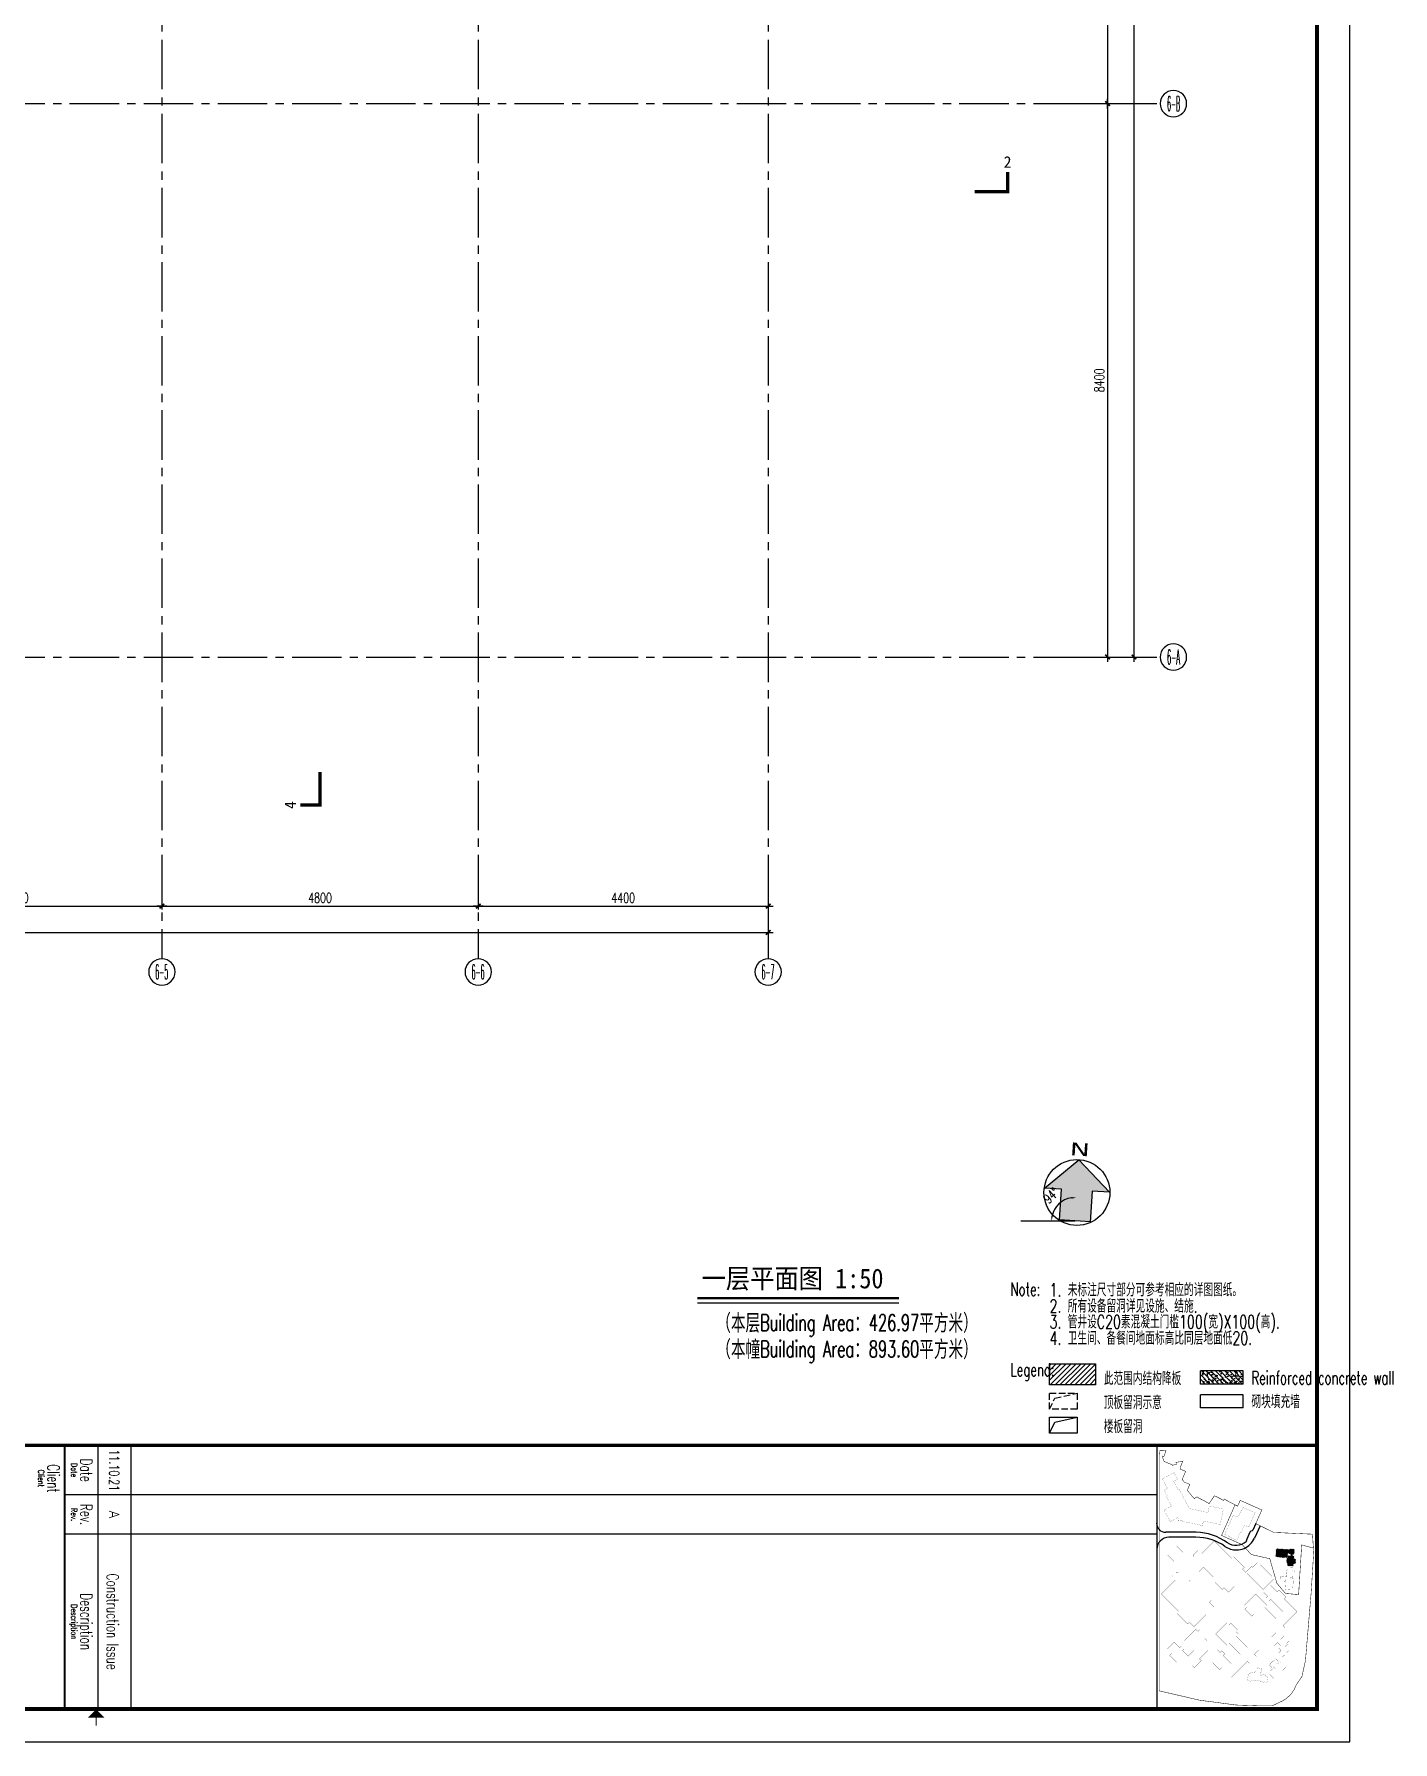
# Model space of a CAD drawing. Extents: x -336292 to -293591, y 7462 to 68263.
# Drawn here: x -314207 to -293591, y 8813 to 34735 of the extents above; entities that cross this region are included whole.
import ezdxf
from ezdxf.enums import TextEntityAlignment as Align

# ---------------------------------------------------------------- set-up
doc = ezdxf.new("R2010")
doc.units = 0
doc.header["$LTSCALE"] = 1000
doc.header["$MEASUREMENT"] = 0
for name, pattern in [('ACAD_ISO08W100', [36, 24, -3, 6, -3]), ('DASH', [0.35, 0.25, -0.1]), ('Plans$0$CENTER2', [1.125, 0.75, -0.125, 0.125, -0.125])]:
    doc.linetypes.add(name, pattern=pattern)
doc.layers.get('0').update_dxf_attribs({"linetype": 'CONTINUOUS'})
doc.layers.get('Defpoints').update_dxf_attribs({"linetype": 'CONTINUOUS'})
for name, color, linetype in [('00000', 7, 'CONTINUOUS'), ('A-AXIS', 3, 'CONTINUOUS'), ('A-AXIS-TEXT', 7, 'CONTINUOUS'), ('A-COLUMN', 1, 'CONTINUOUS'), ('A-COLUMN-hatch', 252, 'CONTINUOUS'), ('A-DIM', 201, 'CONTINUOUS'), ('A-DOTE', 8, 'ACAD_ISO08W100'), ('A-FACADE-hatch', 252, 'CONTINUOUS'), ('A-LINE', 8, 'CONTINUOUS'), ('A-NOTE', 150, 'CONTINUOUS'), ('A-PUB-DIM', 3, 'CONTINUOUS'), ('A-TEXT-CN', 31, 'CONTINUOUS'), ('A-WALL', 2, 'CONTINUOUS'), ('Plans$0$Grid', 9, 'Plans$0$CENTER2'), ('图框', 7, 'CONTINUOUS')]:
    doc.layers.add(name, color=color, linetype=linetype)
doc.styles.add('COMPLEX', font='COMPLEX')
doc.styles.add('DIM_FONT', font='SIMPLEX', dxfattribs={"width": 0.7, "bigfont": 'GBCBIG'})
doc.styles.add('HT', font='simhei.ttf')
doc.styles.add('PRC-B', font='simhei.ttf', dxfattribs={"width": 0.9})
doc.styles.add('PRC-S', font='tjromans.shx', dxfattribs={"width": 0.7, "bigfont": 'tjhztxt.shx'})
doc.styles.add('SP-B', font='verdana.ttf', dxfattribs={"width": 0.9})
doc.styles.add('TKZ1_tjhts.shx', font='tjromant.shx', dxfattribs={"bigfont": 'tjhts.shx'})
doc.styles.add('TKZ2_tjkts.shx', font='tjromant.shx', dxfattribs={"bigfont": 'tjkts.shx'})
doc.styles.add('TONGJI-FONT', font='simplex.shx', dxfattribs={"width": 0.65})
doc.dimstyles.new('DIM100', dxfattribs={"dimscale": 100, "dimtxt": 3, "dimasz": 0.01, "dimexe": 1, "dimexo": 1, "dimgap": 1, "dimtad": 1, "dimdec": 0, "dimtxsty": 'DIM_FONT', "dimblk1": '_DIMX', "dimblk2": '_DIMX', "dimsah": 1, "dimcen": 0.01, "dimclrd": 256, "dimclre": 256, "dimclrt": 7, "dimazin": 3, "dimtfac": 1, "dimtdec": 0, "dimtix": 1, "dimtmove": 2, "dimatfit": 3, "dimldrblk": '_DIMX', "dimfxl": 0, "dimtzin": 5, "dimarcsym": 0})
doc.dimstyles.new('DIMA100', dxfattribs={"dimscale": 100, "dimtxt": 3, "dimasz": 1.5, "dimexe": 1.5, "dimexo": 3, "dimgap": 1, "dimtad": 1, "dimdec": 0, "dimtxsty": 'PRC-S', "dimcen": 0.01, "dimclrd": 256, "dimclre": 256, "dimclrt": 7, "dimazin": 3, "dimtfac": 1, "dimtdec": 0, "dimtix": 1, "dimtmove": 2, "dimatfit": 3, "dimldrblk": '_DIMX', "dimfxl": 0, "dimtzin": 5, "dimarcsym": 0})

# ---------------------------------------------------------------- blocks, each defined once
blk = doc.blocks.new('_DIMX')
blk.add_line((-150, 0), (150, 0))
at = {"const_width": 50}
blk.add_lwpolyline([(-70, -70), (70, 70)], dxfattribs=at)
blk = doc.blocks.new('*D284')
at = {"layer": 'A-PUB-DIM', "lineweight": -2}
for p, q in [((7251, 6000), (7852, 6000)), ((7802, 6000), (7802, -2399)), ((7251, -2400), (7852, -2400))]:
    blk.add_line(p, q, dxfattribs=at)
at = {"layer": 'Defpoints', "color": 0}
for p in [(7201, 6000), (7201, -2400), (7802, -2400)]:
    blk.add_point(p, dxfattribs=at)
at = {"layer": 'A-PUB-DIM', "lineweight": -2, "xscale": 0.5, "yscale": 0.5, "zscale": 0.5}
for p, rotation in [((7802, 6000), 90), ((7802, -2400), 270)]:
    blk.add_blockref('_DIMX', p, dxfattribs=dict(at, rotation=rotation))
at = {"layer": 'A-PUB-DIM', "insert": (7677, 1800), "char_height": 150, "attachment_point": 5, "rotation": 90, "style": 'DIM_FONT'}
blk.add_mtext('\\A1;8400', dxfattribs=at)
blk = doc.blocks.new('*D285')
at = {"layer": 'A-PUB-DIM', "lineweight": -2}
for p, q in [((7251, -2400), (7852, -2400)), ((7802, -2400), (7802, -10799)), ((7251, -10800), (7852, -10800))]:
    blk.add_line(p, q, dxfattribs=at)
at = {"layer": 'Defpoints', "color": 0}
for p in [(7201, -2400), (7201, -10800), (7802, -10800)]:
    blk.add_point(p, dxfattribs=at)
at = {"layer": 'A-PUB-DIM', "lineweight": -2, "xscale": 0.5, "yscale": 0.5, "zscale": 0.5}
for p, rotation in [((7802, -2400), 90), ((7802, -10800), 270)]:
    blk.add_blockref('_DIMX', p, dxfattribs=dict(at, rotation=rotation))
at = {"layer": 'A-PUB-DIM', "insert": (7677, -6600), "char_height": 150, "attachment_point": 5, "rotation": 90, "style": 'DIM_FONT'}
blk.add_mtext('\\A1;8400', dxfattribs=at)
blk = doc.blocks.new('*D286')
at = {"layer": 'A-PUB-DIM', "lineweight": -2}
for p, q in [((6943, 19840), (8252, 19840)), ((8202, 19840), (8202, -10799)), ((6943, -10800), (8252, -10800))]:
    blk.add_line(p, q, dxfattribs=at)
at = {"layer": 'Defpoints', "color": 0}
for p in [(6893, 19840), (6893, -10800), (8202, -10800)]:
    blk.add_point(p, dxfattribs=at)
at = {"layer": 'A-PUB-DIM', "lineweight": -2, "xscale": 0.5, "yscale": 0.5, "zscale": 0.5}
for p, rotation in [((8202, 19840), 90), ((8202, -10800), 270)]:
    blk.add_blockref('_DIMX', p, dxfattribs=dict(at, rotation=rotation))
at = {"layer": 'A-PUB-DIM', "insert": (8077, 4520), "char_height": 150, "attachment_point": 5, "rotation": 90, "style": 'DIM_FONT'}
blk.add_mtext('\\A1;30640', dxfattribs=at)
blk = doc.blocks.new('_AXISO')
blk.add_circle((0, 0), 0.5)
at = {"layer": 'A-AXIS-TEXT', "style": 'COMPLEX', "width": 1.041667}
blk.add_attdef('A', text='', height=0.56, dxfattribs=at).set_placement((-0.25, -0.28), (0.25, -0.28), align=Align.FIT)
blk = doc.blocks.new('*D290')
at = {"layer": 'A-PUB-DIM', "lineweight": -2}
for p, q in [((-10948, -14103), (-10948, -14630)), ((-6548, -14103), (-6548, -14630)), ((-10948, -14580), (-6549, -14580))]:
    blk.add_line(p, q, dxfattribs=at)
at = {"layer": 'Defpoints', "color": 0}
for p in [(-10948, -14053), (-6548, -14053), (-6548, -14580)]:
    blk.add_point(p, dxfattribs=at)
at = {"layer": 'A-PUB-DIM', "lineweight": -2, "xscale": 0.5, "yscale": 0.5, "zscale": 0.5, "rotation": 180}
blk.add_blockref('_DIMX', (-10948, -14580), dxfattribs=at)
at = {"layer": 'A-PUB-DIM', "lineweight": -2, "xscale": 0.5, "yscale": 0.5, "zscale": 0.5}
blk.add_blockref('_DIMX', (-6548, -14580), dxfattribs=at)
at = {"layer": 'A-PUB-DIM', "insert": (-8748, -14455), "char_height": 150, "attachment_point": 5, "style": 'DIM_FONT'}
blk.add_mtext('\\A1;4400', dxfattribs=at)
blk = doc.blocks.new('*D291')
at = {"layer": 'A-PUB-DIM', "lineweight": -2}
for p, q in [((-6548, -14103), (-6548, -14630)), ((-1748, -14103), (-1748, -14630)), ((-6548, -14580), (-1749, -14580))]:
    blk.add_line(p, q, dxfattribs=at)
at = {"layer": 'Defpoints', "color": 0}
for p in [(-6548, -14053), (-1748, -14053), (-1748, -14580)]:
    blk.add_point(p, dxfattribs=at)
at = {"layer": 'A-PUB-DIM', "lineweight": -2, "xscale": 0.5, "yscale": 0.5, "zscale": 0.5, "rotation": 180}
blk.add_blockref('_DIMX', (-6548, -14580), dxfattribs=at)
at = {"layer": 'A-PUB-DIM', "lineweight": -2, "xscale": 0.5, "yscale": 0.5, "zscale": 0.5}
blk.add_blockref('_DIMX', (-1748, -14580), dxfattribs=at)
at = {"layer": 'A-PUB-DIM', "insert": (-4148, -14455), "char_height": 150, "attachment_point": 5, "style": 'DIM_FONT'}
blk.add_mtext('\\A1;4800', dxfattribs=at)
blk = doc.blocks.new('*D292')
at = {"layer": 'A-PUB-DIM', "lineweight": -2}
for p, q in [((-1748, -14103), (-1748, -14630)), ((2652, -14103), (2652, -14630)), ((-1748, -14580), (2651, -14580))]:
    blk.add_line(p, q, dxfattribs=at)
at = {"layer": 'Defpoints', "color": 0}
for p in [(-1748, -14053), (2652, -14053), (2652, -14580)]:
    blk.add_point(p, dxfattribs=at)
at = {"layer": 'A-PUB-DIM', "lineweight": -2, "xscale": 0.5, "yscale": 0.5, "zscale": 0.5, "rotation": 180}
blk.add_blockref('_DIMX', (-1748, -14580), dxfattribs=at)
at = {"layer": 'A-PUB-DIM', "lineweight": -2, "xscale": 0.5, "yscale": 0.5, "zscale": 0.5}
blk.add_blockref('_DIMX', (2652, -14580), dxfattribs=at)
at = {"layer": 'A-PUB-DIM', "insert": (452, -14455), "char_height": 150, "attachment_point": 5, "style": 'DIM_FONT'}
blk.add_mtext('\\A1;4400', dxfattribs=at)
blk = doc.blocks.new('*D293')
at = {"layer": 'A-PUB-DIM', "lineweight": -2}
for p, q in [((-22498, -13878), (-22498, -15030)), ((2652, -13878), (2652, -15030)), ((-22498, -14980), (2651, -14980))]:
    blk.add_line(p, q, dxfattribs=at)
at = {"layer": 'Defpoints', "color": 0}
for p in [(-22498, -13828), (2652, -13828), (2652, -14980)]:
    blk.add_point(p, dxfattribs=at)
at = {"layer": 'A-PUB-DIM', "lineweight": -2, "xscale": 0.5, "yscale": 0.5, "zscale": 0.5, "rotation": 180}
blk.add_blockref('_DIMX', (-22498, -14980), dxfattribs=at)
at = {"layer": 'A-PUB-DIM', "lineweight": -2, "xscale": 0.5, "yscale": 0.5, "zscale": 0.5}
blk.add_blockref('_DIMX', (2652, -14980), dxfattribs=at)
at = {"layer": 'A-PUB-DIM', "insert": (-9923, -14855), "char_height": 150, "attachment_point": 5, "style": 'DIM_FONT'}
blk.add_mtext('\\A1;25150', dxfattribs=at)
blk = doc.blocks.new('$plan$00000483')
at = {"layer": 'A-NOTE'}
blk.add_hatch(color=252, dxfattribs=at).paths.add_polyline_path([(-2, 907), (-899, 63), (-434, 63), (-434, -789), (416, -789), (416, 63), (901, 63)])
at = {"linetype": 'Continuous'}
blk.add_line((422, -789), (-435, -789), dxfattribs=at)
at = {"layer": 'A-NOTE'}
for p, q in [((-899, 63), (-2, 907)), ((-2, 907), (901, 63)), ((-434, 63), (-899, 63)), ((-434, -794), (-434, 63)), ((416, 63), (416, -794)), ((901, 63), (416, 63))]:
    blk.add_line(p, q, dxfattribs=at)
blk.add_circle((0, 0), 910, dxfattribs=at)
at = {"layer": 'A-NOTE', "style": 'SP-B', "width": 1.5}
blk.add_text('N', height=357, dxfattribs=at).set_placement((4, 1194), align=Align.MIDDLE)
blk = doc.blocks.new('*D103')
at = {"layer": 'A-DIM', "lineweight": -2}
blk.add_arc((-298416, 16720), 354, 98.3085, 167.8548, dxfattribs=at)
at = {"layer": 'A-DIM'}
for points in [[(-298467, 17083), (-298466, 17058), (-298392, 17073)], [(-298750, 16793), (-298775, 16796), (-298770, 16720)]]:
    blk.add_solid(points, dxfattribs=at)
at = {"layer": 'Defpoints', "color": 0}
for p in [(-298225, 19568), (-298579, 17034), (-299238, 16720), (-298416, 16720), (-298416, 16720)]:
    blk.add_point(p, dxfattribs=at)
at = {"layer": 'A-DIM', "insert": (-298777, 17106), "char_height": 150, "attachment_point": 5, "rotation": 43.0817, "style": 'PRC-S'}
blk.add_mtext('\\A1;94°', dxfattribs=at)
blk = doc.blocks.new('TJAD_TK_A0')
at = {"layer": '00000', "color": 2}
for p, q in [((2095.74, 370.72), (2097.75, 369.81)), ((2096.39, 372.04), (2100.2, 370.33)), ((2097.94, 369.61), (2098.09, 369.23)), ((2098.38, 368.93), (2100.42, 368.01)), ((2098.38, 352.67), (2098.38, 343.42)), ((2099.88, 352.53), (2099.91, 344.35))]:
    blk.add_line(p, q, dxfattribs=at)
at = {"layer": '00000'}
blk.add_lwpolyline([(2072, 340.66), (2152, 340.66), (2152, 389.3), (2072, 389.3)], close=True, dxfattribs=at)
at = {"layer": '00000', "linetype": 'DASH', "ltscale": 0.5, "const_width": 0.148, "flags": 128}
for points in [[(2098.95, 387.95), (2098.95, 387.95), (2098.42, 376.16), (2095.74, 370.72), (2091.6, 372.58), (2088.7, 366.02), (2090.44, 365.22), (2088.9, 362.22), (2088.86, 362.24), (2088.3, 361.18), (2088.72, 360.95), (2088.57, 360.64), (2088.52, 360.66), (2088.28, 360.19), (2087.74, 359.13), (2087.34, 358.28), (2087.29, 358.17), (2087.67, 357.92), (2088.01, 357.7), (2089.67, 356.57), (2088.87, 355.2), (2088.89, 355.2), (2088.18, 353.84), (2087.9, 353.27), (2087.73, 352.98), (2087.63, 352.95), (2087.9, 352.35), (2088.21, 352.18), (2087.96, 351.95), (2087.28, 351.28), (2085.6, 349.94), (2085.56, 349.99), (2084.77, 350.31), (2084.35, 350.49), (2083.83, 350.7), (2083.66, 350.3), (2083.15, 349.02), (2082.31, 348.41), (2081.25, 348.85), (2081.13, 348.92), (2080.36, 349.24), (2079.89, 349.45), (2079.64, 348.88), (2079.28, 347.95), (2078.61, 347.89), (2077.92, 348.13), (2076.76, 348.62), (2076.96, 347.62), (2077.18, 346.53), (2077.77, 346.62), (2077.92, 345.88), (2078.07, 345.41), (2077.87, 345.36), (2077.07, 343.4), (2076.98, 343.19), (2076.89, 342.99), (2076.78, 342.84), (2076.57, 342.74), (2075.43, 342.41), (2075.25, 342.4), (2075.3, 342.58), (2075.43, 342.81), (2074.96, 343), (2073.67, 343.48), (2073.56, 343.21), (2073.63, 341.56), (2074.4, 341.47), (2075.16, 341.41), (2075.93, 341.4), (2090.81, 341.4), (2146.51, 341.4), (2149.35, 353.68), (2150.82, 364.77), (2150.89, 366.69), (2150.95, 368.6), (2151.02, 370.52), (2151.09, 372.44), (2151.05, 375.6), (2150.72, 376.44), (2149.55, 378.92), (2148.77, 380.1), (2147.5, 381.45), (2146.12, 382.37), (2144.65, 383.06), (2142.2, 384.74), (2137.28, 385.82), (2116.63, 387.55), (2104.47, 388.31), (2104.47, 388.31)], [(2090.05, 364.45), (2099.34, 360.34), (2102.1, 366.56), (2105.13, 369.38), (2105.13, 369.38), (2105.13, 369.38), (2106.41, 374.99), (2106.41, 374.99), (2106.41, 374.99), (2106.41, 374.99), (2113.83, 377.14), (2113.83, 377.14), (2116.96, 379.74), (2117.28, 383.74), (2117.28, 383.74), (2102.22, 384.67), (2102.22, 384.67), (2103.17, 388.22), (2104.46, 388.31)]]:
    blk.add_lwpolyline(points, dxfattribs=at)
at = {"layer": '00000', "linetype": 'DASH', "ltscale": 30, "const_width": 0.148, "flags": 128}
blk.add_lwpolyline([(2103.17, 388.22), (2098.95, 387.95)], dxfattribs=at)
at = {"layer": '00000', "const_width": 0.0369}
for points in [[(2103.41, 377.12), (2103.75, 377.1), (2103.74, 376.97), (2105.76, 376.84), (2105.83, 377.87), (2105.94, 377.87), (2106.03, 379.3), (2105.92, 379.31), (2105.98, 380.34), (2104.74, 380.42), (2104.77, 381), (2104.92, 380.99), (2104.95, 381.4), (2105.6, 381.36), (2105.55, 380.54), (2106.36, 380.49), (2106.34, 380.23), (2107.67, 380.15), (2107.68, 380.41), (2108.49, 380.36), (2108.6, 382.09), (2107.79, 382.14), (2107.83, 382.73), (2106.5, 382.81), (2106.47, 382.22), (2105.66, 382.27), (2105.63, 381.86), (2104.98, 381.9), (2105, 382.31), (2103.53, 382.4), (2103.45, 381.08), (2103.68, 381.06)], [(2109.09, 380.32), (2109.9, 380.27), (2109.88, 380.01), (2111.21, 379.93), (2111.23, 380.19), (2111.92, 380.14), (2111.89, 379.68), (2111.75, 379.69), (2111.67, 378.37), (2111.79, 378.36), (2113.14, 378.28), (2113.22, 379.6), (2112.53, 379.64), (2112.54, 379.79), (2115.64, 379.6), (2115.66, 379.91), (2115.79, 379.9), (2115.92, 381.93), (2114.89, 381.99), (2114.89, 382.11), (2113.46, 382.2), (2113.45, 382.08), (2112.42, 382.15), (2112.37, 381.36), (2112.11, 381.38), (2112.14, 381.87), (2111.33, 381.92), (2111.37, 382.51), (2110.05, 382.59), (2110.01, 382), (2109.2, 382.05)], [(2114.52, 375.27), (2116.63, 373.16), (2117.82, 374.35), (2118.31, 373.86), (2119.23, 374.78), (2118.74, 375.26), (2122.5, 379.03), (2124.62, 376.9), (2121.2, 373.47), (2120.54, 374.12), (2117.13, 370.71), (2120.54, 367.29), (2121.2, 367.94), (2121.72, 367.42), (2123.83, 369.53), (2123.31, 370.06), (2123.96, 370.71), (2123.31, 371.36), (2126.74, 374.79), (2128.04, 373.48), (2130.15, 375.6), (2128.85, 376.9), (2129.43, 377.48), (2127.32, 379.59), (2126.74, 379.01), (2122.5, 383.25), (2118.59, 379.34), (2118.01, 379.92), (2115.9, 377.81), (2116.48, 377.23)], [(2129.9, 379.28), (2130.86, 378.33), (2131.12, 378.59), (2131.78, 377.93), (2131.93, 378.08), (2132.14, 377.87), (2132.59, 378.32), (2132.71, 378.2), (2131.85, 377.33), (2132.79, 376.4), (2133.03, 376.63), (2133.81, 377.41), (2133.53, 377.69), (2134.18, 378.35), (2134.38, 378.15), (2134.47, 378.24), (2135.04, 377.67), (2136.2, 378.83), (2135.63, 379.4), (2135.72, 379.49), (2134.95, 380.26), (2134.86, 380.17), (2134.29, 380.74), (2133.12, 379.58), (2132.33, 380.38), (2132.07, 380.12), (2131.4, 380.78)], [(2102.56, 346.74), (2105.29, 344.02), (2107.18, 345.91), (2106.66, 346.43), (2107.26, 347.04), (2108.57, 345.72), (2108.87, 346.02), (2109.07, 345.83), (2110.48, 347.24), (2110.48, 346.55), (2111.77, 345.27), (2112.84, 346.34), (2117.11, 342.07), (2122.41, 347.37), (2122.98, 346.8), (2126.22, 350.05), (2125.65, 350.61), (2127.04, 352), (2121.02, 358.03), (2119.63, 356.64), (2119.06, 357.21), (2115.82, 353.96), (2116.27, 353.51), (2113.26, 350.5), (2108.97, 354.87), (2111.94, 357.84), (2112.51, 357.27), (2115.75, 360.52), (2115.18, 361.08), (2116.57, 362.47), (2110.97, 368.08), (2110.9, 368.14), (2112.97, 370.21), (2115.75, 373), (2112.6, 376.15), (2111.79, 375.34), (2111.61, 375.52), (2108.24, 372.16), (2108.42, 371.98), (2107.62, 371.17), (2109, 369.79), (2108.71, 369.5), (2110.55, 367.66), (2109.58, 366.69), (2109.01, 367.26), (2105.76, 364.01), (2106.33, 363.44), (2101.03, 358.14), (2104.89, 354.28), (2103.82, 353.22), (2105.1, 351.94), (2105.79, 351.94), (2104.38, 350.52), (2104.57, 350.33), (2104.27, 350.03), (2105.58, 348.72), (2104.98, 348.11), (2104.45, 348.63)], [(2139.76, 372.61), (2139.52, 371.31), (2140.22, 371.18), (2140.16, 370.85), (2140.92, 370.71), (2140.84, 370.27), (2141.12, 370.22), (2140.94, 369.27), (2141.23, 369.22), (2141.16, 368.84), (2141.34, 368.81), (2141.3, 368.56), (2143.38, 368.17), (2143.63, 369.49), (2143.36, 369.54), (2143.53, 370.47), (2143.26, 370.52), (2143.58, 372.28), (2143.71, 372.25), (2143.91, 373.32), (2143.78, 373.35), (2143.93, 374.14), (2142.32, 374.44), (2142.17, 373.65), (2141.59, 373.75), (2141.39, 372.68), (2141.97, 372.58), (2141.87, 372.03), (2141.04, 372.19), (2141.07, 372.37)], [(2090.84, 366.87), (2091.71, 366.48), (2091.67, 366.38), (2093.69, 365.47), (2093.59, 365.26), (2093.73, 365.2), (2093.15, 363.92), (2099, 361.31), (2099.67, 362.81), (2099.83, 362.73), (2100.83, 364.97), (2098.37, 366.07), (2098.47, 366.29), (2096.2, 367.3), (2096.78, 368.62), (2092.47, 370.54)], [(2125.84, 362), (2129.25, 358.58), (2132.67, 362), (2132.02, 362.65), (2135.45, 366.08), (2138.22, 363.3), (2135.77, 360.84), (2135.28, 361.33), (2134.36, 360.42), (2134.85, 359.93), (2133.99, 359.06), (2136.1, 356.95), (2137.4, 358.25), (2137.98, 357.67), (2140.1, 359.79), (2139.52, 360.37), (2142.45, 363.3), (2137.56, 368.19), (2138.14, 368.77), (2136.03, 370.88), (2135.45, 370.3), (2134.14, 371.61), (2132.03, 369.49), (2133.33, 368.19), (2129.91, 364.76), (2129.25, 365.41), (2128.6, 364.76), (2128.08, 365.28), (2125.97, 363.17), (2126.49, 362.65)], [(2127.83, 352.5), (2131.25, 349.09), (2134.18, 352.02), (2135.98, 350.22), (2134.27, 348.51), (2133.8, 348.97), (2132.94, 348.11), (2133.41, 347.65), (2131.74, 345.99), (2133.85, 343.87), (2135.15, 345.18), (2135.74, 344.6), (2137.85, 346.71), (2137.27, 347.29), (2140.21, 350.22), (2138.9, 351.53), (2139.48, 352.11), (2137.37, 354.22), (2136.79, 353.64), (2134.18, 356.25), (2132.55, 354.62), (2131.25, 355.92), (2130.6, 355.27), (2130.07, 355.79), (2127.96, 353.68), (2128.48, 353.16)]]:
    blk.add_lwpolyline(points, close=True, dxfattribs=at)
blk.add_lwpolyline([(2138.13, 377.77), (2137.93, 377.57), (2138.24, 377.27), (2138.04, 377.07), (2137.54, 377.57), (2136.78, 376.81), (2137.53, 376.07), (2137.44, 375.97), (2138.38, 375.04), (2138.47, 375.13), (2138.71, 374.89), (2139.46, 375.65), (2139.23, 375.88), (2139.32, 375.97), (2139.21, 376.09), (2139.81, 376.69), (2140.18, 376.31), (2139.76, 375.9), (2140.53, 375.13), (2140.95, 375.54), (2141.52, 374.97), (2142.68, 376.13), (2142.11, 376.7), (2142.23, 376.82), (2141.46, 377.59), (2141.34, 377.47), (2140.08, 378.74), (2140.27, 378.93), (2139.32, 379.89), (2137.82, 378.39), (2138, 378.21), (2137.85, 378.06), (2138.13, 377.77)], dxfattribs=at)
at = {"layer": '00000', "color": 2}
blk.add_lwpolyline([(2100.63, 367.97), (2100.91, 367.96)], dxfattribs=at)
at = {"layer": '00000'}
blk.add_lwpolyline([(2093.96, 347.05, 0.0369, 0.0369, 0), (2094.37, 347.26, 0.0369, 0.0369, 0), (2094.91, 347.15, 0.0369, 0.0369, 0), (2094.82, 347.78, 0.0369, 0.0369, 0), (2094.71, 347.8, 0.0369, 0.0369, 0), (2094.83, 348.4, 0.0369, 0.0369, 0), (2094.95, 348.38, 0.0369, 0.0369, 0), (2095.28, 348.92, 0.0369, 0.0369, 0), (2095.15, 348.95, 0.0369, 0.0369, 0), (2096.34, 354.55, 0.0369, 0.0369, 0), (2094.96, 354.85, 0.0369, 0.0369, 0), (2096.04, 359.92, 0.0369, 0.0369, 0), (2091.3, 360.92, 0.0369, 0.0369, 0), (2090.39, 356.65, 0.0369, 0.0369, 0), (2092.37, 356.23, 0.0369, 0.0369, 0), (2091.18, 350.6, 0.0369, 0.0369, 0), (2085.39, 347.52, 0.0369, 0.0369, 0), (2085.55, 347.23, 0.0369, 0.0369, 0), (2082.9, 345.82, 0.0369, 0.0369, 0), (2082.27, 346.99, 0.0369, 0.0369, 0), (2080.29, 345.94, 0.0369, 0.0369, 0), (2082.17, 342.39, 0.0369, 0.0369, 0), (2085.07, 343.94, 0.0369, 0.0369, 0), (2085.58, 342.97, 0.0369, 0.0369, 0), (2087.32, 343.89, 0.0369, 0.0369, 0), (2087.48, 343.6, 0.0369, 0.0369, 0), (2090.43, 345.17, 0.0377, 0.0377, 0), (2091.63, 342.92, 0.0377, 0.0377, 0), (2095.15, 344.8, 0.0377, 0.0377, 0), (2093.96, 347.05, 0.0377, 0.0377, 0)], format="xyseb", dxfattribs=at)
at = {"layer": '00000', "color": 2}
for centre, radius, start, end in [((2097.6, 369.47), 0.37, 20.9944, 65.9049), ((2098.6, 369.43), 0.553, 200.9712, 245.9712), ((2097.85, 364.98), 5.84, 22.2752, 66.3255), ((2100.65, 368.52), 0.553, 245.9712, 269.3647), ((2100.88, 367.59), 0.374, 38.9972, 93.3988), ((2097.68, 364.73), 4.67, 325.5028, 42.0446), ((2097.59, 364.82), 6.14, 326.0273, 0.9878), ((2097.59, 364.82), 6.14, 326.0273, 0.9878), ((2097.59, 364.82), 6.14, 0.9878, 22.6607), ((2114.59, 352.5), 16.2, 143.5445, 179.383), ((2114.61, 352.75), 14.73, 144.0664, 180.842), ((2095.62, 343.42), 2.77, 270, 359.9996), ((2103.55, 344.35), 3.64, 180, 270)]:
    blk.add_arc(centre, radius, start, end, dxfattribs=at)
at = {"layer": '图框'}
for p, q in [((2162, 399.3), (973, 399.3)), ((2162, -441.7), (2162, 399.3)), ((2087, 340.66), (2087, 9.3)), ((2099, 340.66), (2099, 9.3)), ((2072, 29.3), (2152, 29.3)), ((2072, 19.3), (2152, 19.3)), ((2072, 9.3), (2152, 9.3))]:
    blk.add_line(p, q, dxfattribs=at)
at = {"layer": '图框', "const_width": 1.2}
blk.add_lwpolyline([(2152, -431.7), (2152, 389.3), (998, 389.3), (998, -431.7)], close=True, dxfattribs=at)
at = {"layer": '图框'}
for points, const_width in [([(2072, 389.3), (2072, -431.7)], 1), ([(2154.61, 18.8), (2157.11, 18.8)], 0.3), ([(2072, 9.3), (2152, 9.3)], 0.6)]:
    blk.add_lwpolyline(points, dxfattribs=dict(at, const_width=const_width))
blk.add_solid([(2154.61, 16.3), (2154.61, 21.3), (2152.11, 18.8)], dxfattribs=at)
for s, height, style, width, p in [('Date', 3.6, 'TONGJI-FONT', 0.65, (2079.5, 15.84)), ('Rev.', 3.6, 'TONGJI-FONT', 0.65, (2093, 15.84)), ('Description', 3.6, 'TONGJI-FONT', 0.65, (2125.5, 15.84)), ('Date', 1.8, 'TKZ2_tjkts.shx', 0.8, (2079.5, 12.14)), ('Rev.', 1.8, 'TKZ2_tjkts.shx', 0.8, (2093, 12.14)), ('Description', 1.8, 'TKZ2_tjkts.shx', 0.8, (2125.5, 12.14)), ('Client', 3.6, 'TONGJI-FONT', 0.65, (2082, 5.84)), ('Client', 1.8, 'TKZ2_tjkts.shx', 0.8, (2082, 2.14))]:
    blk.add_text(s, height=height, dxfattribs=dict(at, style=style, width=width)).set_placement(p, align=Align.MIDDLE_CENTER)
blk = doc.blocks.new('Grid')
at = {"layer": 'Plans$0$Grid', "color": 8}
for p, q in [((-6548.2, 23320), (-6548.2, -15380)), ((-1748.2, 23320), (-1748.2, -15380)), ((2651.8, 23320), (2651.8, -15380)), ((-28198.2, -2400), (8601.8, -2400)), ((-28198.2, -10800), (8601.8, -10800))]:
    blk.add_line(p, q, dxfattribs=at)
at = {"layer": 'A-AXIS'}
ref = blk.add_blockref('_AXISO', (8801.8, -2400), dxfattribs=dict(at, xscale=-400.0000000232831, yscale=399.9999999941792, zscale=400))
ref.add_attrib('A', '6-B', dxfattribs={"layer": 'A-AXIS-TEXT', "height": 224, "style": 'COMPLEX', "width": 0.292092}).set_placement((8705.5, -2512), (8901.8, -2512), align=Align.FIT)
ref = blk.add_blockref('_AXISO', (8801.8, -10800), dxfattribs=dict(at, xscale=-400.0000000232831, yscale=399.9999999941792, zscale=400))
ref.add_attrib('A', '6-A', dxfattribs={"layer": 'A-AXIS-TEXT', "height": 224, "style": 'COMPLEX', "width": 0.287528}).set_placement((8705.5, -10912), (8901.8, -10912), align=Align.FIT)
ref = blk.add_blockref('_AXISO', (-6548.2, -15580), dxfattribs=dict(at, xscale=-400.0000000232831, yscale=399.9999999941792, zscale=400, rotation=180))
ref.add_attrib('A', '6-5', dxfattribs={"layer": 'A-AXIS-TEXT', "height": 224, "style": 'COMPLEX', "width": 0.306696}).set_placement((-6648.2, -15692), (-6451.9, -15692), align=Align.FIT)
ref = blk.add_blockref('_AXISO', (-1748.2, -15580), dxfattribs=dict(at, xscale=-400.0000000232831, yscale=399.9999999941792, zscale=400, rotation=180))
ref.add_attrib('A', '6-6', dxfattribs={"layer": 'A-AXIS-TEXT', "height": 224, "style": 'COMPLEX', "width": 0.306696}).set_placement((-1848.2, -15692), (-1651.9, -15692), align=Align.FIT)
ref = blk.add_blockref('_AXISO', (2651.8, -15580), dxfattribs=dict(at, xscale=-400.0000000232831, yscale=399.9999999941792, zscale=400, rotation=180))
ref.add_attrib('A', '6-7', dxfattribs={"layer": 'A-AXIS-TEXT', "height": 224, "style": 'COMPLEX', "width": 0.306696}).set_placement((2551.8, -15692), (2748.1, -15692), align=Align.FIT)
at = {"layer": 'A-PUB-DIM'}
for base, p1, p2, picture, middle in [((8201.8, -10800), (6893.4, 19840), (6893.4, -10800), '*D286', (8076.8, 4520)), ((7801.8, -2400), (7201.1, 6000), (7201.1, -2400), '*D284', (7676.8, 1800)), ((7801.8, -10800), (7201.1, -2400), (7201.1, -10800), '*D285', (7676.8, -6600))]:
    dim = blk.add_linear_dim(base=base, p1=p1, p2=p2, angle=90, dimstyle='DIM100', override={"dimscale": 50, "dimclrt": 256}, dxfattribs=at)
    dim.commit()
    dim.dimension.update_dxf_attribs({"geometry": picture, "text_midpoint": middle})
for base, p1, p2, picture, middle in [((2651.8, -14980), (-22498.2, -13827.7), (2651.8, -13827.7), '*D293', (-9923.2, -14855)), ((-6548.2, -14580), (-10948.2, -14053.5), (-6548.2, -14053.5), '*D290', (-8748.2, -14455)), ((-1748.2, -14580), (-6548.2, -14053.5), (-1748.2, -14053.5), '*D291', (-4148.2, -14455)), ((2651.8, -14580), (-1748.2, -14053.5), (2651.8, -14053.5), '*D292', (451.8, -14455))]:
    dim = blk.add_linear_dim(base=base, p1=p1, p2=p2, dimstyle='DIM100', override={"dimscale": 50, "dimclrt": 256}, dxfattribs=at)
    dim.commit()
    dim.dimension.update_dxf_attribs({"geometry": picture, "text_midpoint": middle})

msp = doc.modelspace()

# ---------------------------------------------------------------- hatches: boundary and pattern name
at = {"layer": 'A-COLUMN-hatch'}
h = msp.add_hatch(dxfattribs=at)
h.set_pattern_fill('ANSI31', color=256, scale=75, style=0)
h.set_pattern_definition([(45, (-315267.4885, 8812.945), (-6.629126, 6.629126), [])])
h.paths.add_polyline_path([(-295066.9, 11587.7), (-295096.4, 11589.6), (-295093.8, 11630.1), (-295114.5, 11631.4), (-295112.5, 11664), (-295091.8, 11662.7), (-295087.2, 11736.3), (-295153.4, 11740.5), (-295154.2, 11729), (-295351.4, 11742.2), (-295352.4, 11725.6), (-295358.9, 11726), (-295365.2, 11624.8), (-295313.7, 11621.6), (-295314, 11615.7), (-295242.2, 11611.2), (-295241.9, 11617.1), (-295190.4, 11613.9), (-295186.5, 11676), (-295157.6, 11674.2), (-295158, 11666.9), (-295137.3, 11665.6), (-295139.4, 11632.9), (-295180.3, 11635.5), (-295182.8, 11595), (-295195.7, 11595.8), (-295199.9, 11529.5), (-295187, 11528.7), (-295189.5, 11488.2), (-295103, 11482.8), (-295100.5, 11523.3), (-295071, 11521.5)])
at = {"layer": 'A-FACADE-hatch'}
h = msp.add_hatch(dxfattribs=at)
h.set_pattern_fill('钢筋混凝土', color=256, scale=20, angle=90, style=0)
h.set_pattern_definition([(135, (-141029.73, -34955.043), (-35.355339, -35.355339), []), (140, (-141029.73, -34955.04), (12.55043, 143.45204), [15, -165]), (85, (-141029.73, -34955.04), (-150.43843, -27.75027), [12, -132]), (190.4514, (-141028.68, -34943.09), (-137.88791, 115.70188), [12.74804, -140.22842]), (136.1842, (-141069.73, -34955.04), (33.1038, 213.44821), [22.5, -247.5]), (186.6356, (-141066.97, -34937.26), (-194.82357, 186.93254), [19.12206, -210.3426]), (81.1842, (-141069.73, -34955.04), (-194.82372, 186.9324), [18, -198]), (111, (-141059.73, -34935.04), (80.52378, 119.38141), [15, -165]), (56, (-141059.73, -34935.04), (-145.03001, 48.66307), [12, -132]), (161.4514, (-141053.02, -34925.1), (-64.5061, 168.04453), [12.74804, -140.22842]), (127.5, (-141029.73, -34955.043), (-66.57877, 2.431971), [0, -130.4, 0, -134, 0, -132.5]), (97.5, (-141029.73, -34955.04), (-78.882342, 52.613907), [0, -76.4, 0, -127.4, 0, -50.5]), (57.5, (-141029.73, -34999.643), (4.510974, 106.764487), [0, -50, 0, -156, 0, -207]), (47.5, (-141029.73, -35019.64), (-20.020996, 116.637234), [0, -65, 0, -103.6, 0, -147])])
h.paths.add_polyline_path([(-295860.3, 14444.4), (-296510.3, 14444.4), (-296510.3, 14244.4), (-295860.3, 14244.4)])
at = {"layer": 'A-LINE'}
h = msp.add_hatch(dxfattribs=at)
h.set_pattern_fill('普通砖', color=256, scale=20, style=0)
h.set_pattern_definition([(45, (-141029.73, -34602.46), (-37.61808, 37.61808), [])])
h.paths.add_polyline_path([(-298799.9, 14553), (-298101.9, 14553), (-298101.9, 14234.1), (-298799.9, 14234.1)])

# ---------------------------------------------------------------- linework, layer by layer
at = {"layer": 'A-COLUMN'}
for p, q in [((-296510.3, 14244.4), (-296510.3, 14444.4)), ((-295860.3, 14244.4), (-295860.3, 14444.4))]:
    msp.add_line(p, q, dxfattribs=at)
for points in [[(-295860.3, 14444.4), (-296510.3, 14444.4)], [(-295860.3, 14244.4), (-296510.3, 14244.4)]]:
    msp.add_lwpolyline(points, dxfattribs=at)
at = {"layer": 'A-LINE'}
for points in [[(-298799.9, 14553), (-298101.9, 14553), (-298101.9, 14234.1), (-298799.9, 14234.1)], [(-298799.9, 13740.9), (-298380.1, 13740.9), (-298380.1, 13498.5), (-298799.9, 13498.5)]]:
    msp.add_lwpolyline(points, close=True, dxfattribs=at)
at = {"layer": 'A-LINE', "linetype": 'DASH', "ltscale": 0.4}
msp.add_lwpolyline([(-298799.9, 14105.2), (-298380.1, 14105.2), (-298380.1, 13862.7), (-298799.9, 13862.7)], close=True, dxfattribs=at)
msp.add_lwpolyline([(-298799.9, 13862.7), (-298719.8, 14030.3), (-298380.1, 14105.2)], dxfattribs=at)
at = {"layer": 'A-LINE'}
msp.add_lwpolyline([(-298799.9, 13498.5), (-298719.8, 13666.1), (-298380.1, 13740.9)], dxfattribs=at)
at = {"layer": 'A-NOTE'}
for points, const_width in [([(-299436.4, 32643.6), (-299436.4, 32343.6), (-299936.4, 32343.6)], 50), ([(-310169.5, 23033.2), (-309869.5, 23033.2), (-309869.5, 23533.2)], 50), ([(-304142.3, 15548.8), (-301085.1, 15548.8)], 35)]:
    msp.add_lwpolyline(points, dxfattribs=dict(at, const_width=const_width))
msp.add_lwpolyline([(-304142.3, 15478.8), (-301085.1, 15478.8)], dxfattribs=at)
at = {"layer": 'A-PUB-DIM'}
msp.add_line((-299238, 16719.7), (-298415.6, 16719.7), dxfattribs=at)
at = {"layer": 'A-WALL'}
for p, q in [((-296510.3, 13882.9), (-296510.3, 14082.9)), ((-295860.3, 13882.9), (-295860.3, 14082.9))]:
    msp.add_line(p, q, dxfattribs=at)
for points in [[(-295860.3, 14082.9), (-296510.3, 14082.9)], [(-295860.3, 13882.9), (-296510.3, 13882.9)]]:
    msp.add_lwpolyline(points, dxfattribs=at)

# ---------------------------------------------------------------- block references
at = {"layer": 'A-DOTE'}
msp.add_blockref('Grid', (-305721.3, 36079.8), dxfattribs=at)
at = {"layer": 'A-NOTE', "xscale": 0.5494505494551798, "yscale": 0.5494505494179975, "zscale": 0.5494505494527842, "rotation": 356.3132349456989}
msp.add_blockref('$plan$00000483', (-298384, 17152.2), dxfattribs=at)
at = {"layer": '图框', "xscale": 50, "yscale": 50, "zscale": 50, "rotation": 270}
msp.add_blockref('TJAD_TK_A0', (-314207.3, 116912.9), dxfattribs=at)

# ---------------------------------------------------------------- texts
at = {"layer": 'A-NOTE'}
for s, style, width, p in [('Note:', 'TONGJI-FONT', 0.65, (-299392.7, 15583.1)), ('1. 未标注尺寸部分可参考相应的详图图纸。', 'PRC-S', 0.7, (-298799.9, 15574.1)), ('2. 所有设备留洞详见设施、结施.', 'PRC-S', 0.7, (-298799.9, 15327.9)), ('3. 管井设C20素混凝土门槛100(宽)X100(高).', 'PRC-S', 0.7, (-298799.9, 15087.6)), ('4. 卫生间、备餐间地面标高比同层地面低20.', 'PRC-S', 0.7, (-298799.9, 14840.3)), ('Legend:', 'TONGJI-FONT', 0.65, (-299392.7, 14361.8)), ('此范围内结构降板', 'PRC-S', 0.7, (-297977.2, 14228.5)), ('Reinforced concrete wall', 'TONGJI-FONT', 0.65, (-295735.7, 14238.8)), ('顶板留洞示意', 'PRC-S', 0.7, (-297977.2, 13862.7)), ('砌块填充墙', 'PRC-S', 0.7, (-295735.7, 13877.3)), ('楼板留洞', 'PRC-S', 0.7, (-297977.2, 13498.5))]:
    msp.add_text(s, height=200, dxfattribs=dict(at, style=style, width=width)).set_placement(p)
at = {"layer": 'A-NOTE', "style": 'HT'}
msp.add_attdef('2', text='1', height=175, dxfattribs=at).set_placement((-299436.4, 32793.6), align=Align.MIDDLE)
msp.add_attdef('4', text='1', height=175, rotation=90, dxfattribs=at).set_placement((-310319.5, 23033.2), align=Align.MIDDLE)
at = {"layer": 'A-TEXT-CN', "style": 'PRC-B', "width": 0.9}
msp.add_text('一层平面图 1:50', height=300, dxfattribs=at).set_placement((-304079.1, 15696.9, 0))
at = {"layer": 'A-TEXT-CN', "style": 'TONGJI-FONT', "width": 0.65}
for s, p in [('（本层Building Area：426.97平方米）', (-301873.2, 15155.9)), ('（本幢Building Area：893.60平方米）', (-301873.2, 14755.9))]:
    msp.add_text(s, height=250, dxfattribs=at).set_placement(p, align=Align.MIDDLE)
at = {"layer": '图框'}
for s, height, style, width, p in [('11.10.21', 150, 'TKZ1_tjhts.shx', 0.7, (-312992.5, 12934)), ('Construction Issue', 180, 'TONGJI-FONT', 0.65, (-313016.2, 10637.9))]:
    msp.add_text(s, height=height, rotation=270, dxfattribs=dict(at, style=style, width=width)).set_placement(p, align=Align.MIDDLE_CENTER)
at = {"layer": '图框', "style": 'TKZ1_tjhts.shx'}
msp.add_text('A', height=150, rotation=270, dxfattribs=at).set_placement((-312992.5, 12262.9), align=Align.MIDDLE_CENTER)

# ---------------------------------------------------------------- dimensions: what is measured, and where the dimension line sits
at = {"layer": 'A-DIM'}
dim = msp.add_angular_dim_2l(base=(-298579, 17034.3), line1=((-299238, 16719.7), (-298415.6, 16719.7)), line2=((-298415.6, 16719.7), (-298224.6, 19568.2)), dimstyle='DIMA100', override={"dimtxt": 1.5, "dimasz": 0.75, "dimclrt": 256}, dxfattribs=at)
dim.commit()
dim.dimension.update_dxf_attribs({"geometry": '*D103', "text_midpoint": (-298777.2, 17106.5)})

doc.saveas('drawing.dxf')
